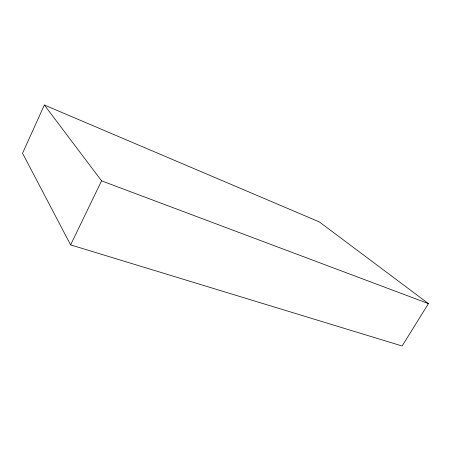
<?xml version="1.0" encoding="UTF-8"?>
<svg xmlns="http://www.w3.org/2000/svg" width="451" height="451" viewBox="0 0 451 451"><rect width="100%" height="100%" fill="white"/><g stroke="black" fill="none" stroke-linecap="round" stroke-linejoin="round"><path stroke-width="0.68" d="M44.345 105.004L22.55 153.25L70.621 244.893L402.129 345.996L428.45 303.619L319.37 221.92L44.345 105.004L101.565 180.84L428.45 303.619M70.621 244.893L101.565 180.84"/></g></svg>
